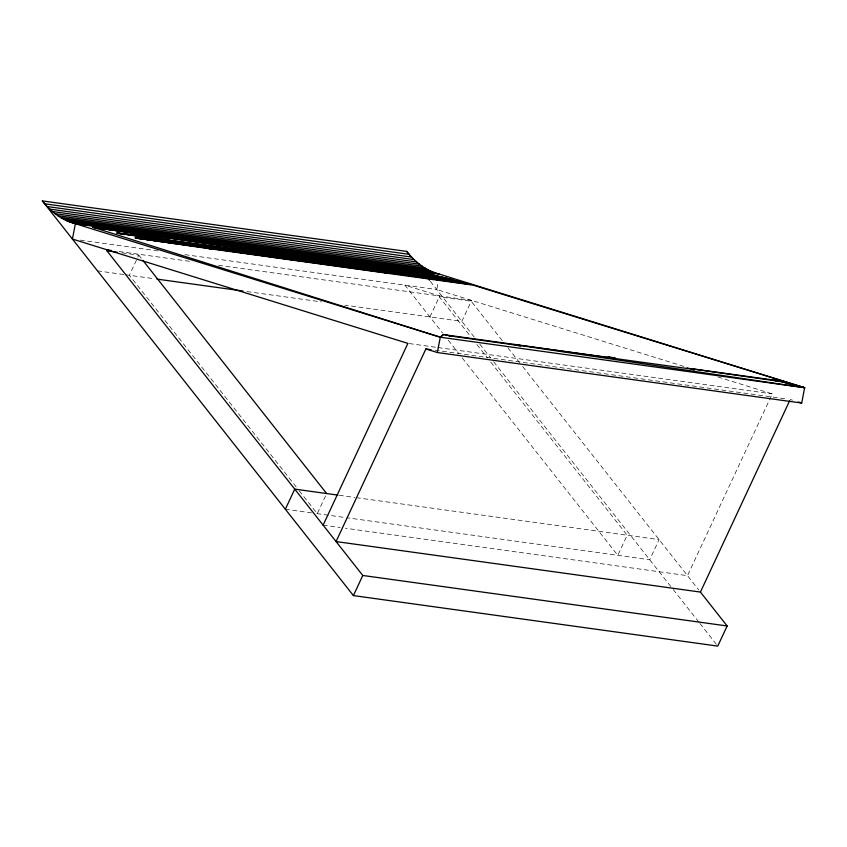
<?xml version="1.0" encoding="UTF-8"?>
<svg xmlns="http://www.w3.org/2000/svg" width="847" height="847" viewBox="0 0 847 847"><rect width="100%" height="100%" fill="white"/><g stroke="black" fill="none" stroke-linecap="round" stroke-linejoin="round"><path stroke-width="0.64" stroke-dasharray="4.24 3.18" d="M683.836 366.391L436.766 289.558L438.248 281.892M122.19 252.861L138.781 255.159L129.4 275.286L296.852 487.756M325.555 495.918L317.276 513.674L297.668 488.793M429.927 316.937L439.699 295.974L404.855 285.132L442.526 332.935M717.938 377L772.252 393.887L687.489 575.664L345.417 528.242M80.264 240.135L158.918 251.04M184.974 254.651L436.766 289.558M119.046 251.517L192.333 261.681M218.515 265.302L471.62 300.399L461.837 321.362L344.994 305.164M97.479 270.86L124.297 274.576M125.568 274.746L154.228 278.727M246.996 291.58L321.468 301.903M409.207 343.564L436.734 347.376M438.037 347.556L772.252 393.887M435.051 350.245L787.604 399.117M339.245 495.294L354.946 497.475M356.259 497.655L659.093 539.634L649.713 559.751L346.868 517.771M285.354 509.248L311.537 512.869M316.767 513.6L345.565 517.591M323.131 525.151L340.176 527.512M790.23 399.477L792.517 400.197M502.26 340.632L471.218 301.246L439.307 296.821L470.339 336.206M507.978 347.884L519.412 362.4M522.684 366.539L698.807 590.02M430.276 281.31L474.913 337.953M479.815 344.168L490.434 357.646M493.695 361.785L672.402 588.538M673.206 589.565L699.135 622.46M699.94 623.487L717.758 646.102M476.882 344.496L487.501 357.974M490.762 362.114L627.182 535.209L617.791 555.336L462.187 357.879M448.264 340.208L458.905 353.718M138.781 255.159L141.237 258.271"/><path stroke-width="1.27" d="M437.338 352.532L440.292 337.212L443.542 334.427L451.144 335.92L443.468 334.491L440.292 337.212L75.372 223.724C62.022 220.474 50.714 211.559 42.35 200.898L406.708 251.411C415.072 262.072 426.369 270.987 439.731 274.237L804.65 387.725L801.696 403.045L437.338 352.532L425.872 348.964L336.068 541.561L700.427 592.074L727.149 625.975L717.758 646.102L353.411 595.589L42.35 200.898M727.149 625.975L362.791 575.473L106.87 250.733L107.262 249.886L111.19 250.426M285.354 509.248L294.745 489.121L337.932 495.114M323.131 525.151L407.894 343.384L72.419 239.045L75.372 223.724L439.731 274.237M353.411 595.589L362.791 575.473M700.427 592.074L789.669 400.673M379.35 271.432L378.397 271.474L386.073 272.903L380.102 271.527M693.577 369.641L694.529 369.599L686.853 368.17L780.14 381.457L773.152 380.081L778.573 381.404M360.949 266.678L360.007 266.72L470.487 284.338L804.65 387.725L440.292 337.212L92.757 227.187L423.934 272.872L469.725 284.147M259.849 249.833L257.255 249.643L264.92 251.072L258.949 249.696L94.059 227.642M117.574 233.01L116.621 233.041L123.344 234.513L124.297 234.481L117.574 233.01L170.109 238.568L99.131 228.15L260.336 250.511M136.716 237.848L301.214 260.304L307.186 261.691L135.965 237.753L142.688 239.225L140.994 239.172L135.022 237.795L193.984 244.423L122.995 234.016L288.785 256.937L282.824 255.561L118.326 233.094M451.335 279.394L281.119 255.508L284.2 256.376M205.652 247.705L204.709 247.748L212.375 249.177L142.052 238.949L303.597 261.321M337.837 260.908L336.143 260.855L343.808 262.295L264.285 250.797L424.771 272.999M467.025 283.618L299.51 260.251L300.156 260.527M423.934 272.872C418.725 272.501 432.351 275.254 428.233 273.719M164.149 237.181L162.444 237.139L447.809 278.737L446.242 278.695L470.487 284.338M188.013 243.047L186.308 242.994L471.504 284.645M135.965 237.753L193.031 244.465M92.958 227.303L98.294 227.949M168.415 238.515L169.167 238.61M259.383 250.31L264.73 250.956M360.07 266.657L449.535 279.023M378.471 271.4L467.936 283.777L451.726 279.955M688.156 368.625L513.155 344.443L804.65 387.725L778.944 381.034M690.94 369.239L694.455 369.663M44.753 203.809L409.112 254.322M47.231 206.552L411.578 257.065M49.772 209.114L414.13 259.616M52.398 211.496L416.745 261.998M55.076 213.688L419.434 264.2M57.818 215.699L422.177 266.212M60.624 217.52L424.982 268.033M63.483 219.151L427.841 269.664M66.384 220.591L430.742 271.104M69.338 221.829L433.696 272.342M72.334 222.877L436.692 273.39M261.342 250.712L264.529 251.157M167.028 237.689L337.445 261.321M342.866 262.326L428.561 274.184M282.062 255.466L283.724 255.699M190.893 243.555L361.309 267.186M452.425 280.039L193.783 244.317L367.683 268.15L361.711 266.773M300.463 260.22L302.114 260.442M141.385 238.769L379.7 271.929M212.184 249.06L470.816 284.793M209.77 248.986L211.432 249.219M106.87 250.733L117.077 252.152M156.843 279.087L243.078 291.04M690.443 368.53L775.481 380.314M449.842 335.465L611.047 357.826C626.462 360.356 599.115 354.522 611.047 357.826M777.747 381.277L779.272 381.489M448.539 335.73L514.457 344.898M518.226 345.682L520.831 345.872L514.86 344.496M425.872 348.964L431.112 349.695M342.103 262.242L448.635 278.864M427.862 274.1L450.456 279.203M428.836 273.899L452.097 279.584M779.558 381.203L804.65 387.725M798.255 401.976L801.696 403.045M406.708 251.411L410.774 256.567M425.395 275.127L429.461 280.283M142.868 260.347L326.656 493.547"/></g></svg>
